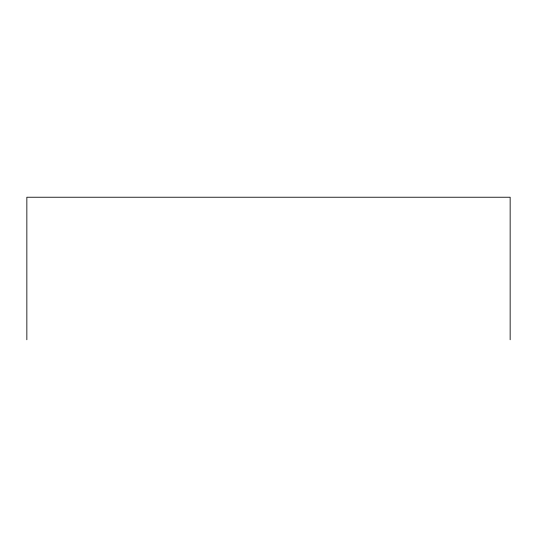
<?xml version="1.0" encoding="UTF-8"?>
<svg xmlns="http://www.w3.org/2000/svg" width="537" height="537" viewBox="0 0 537 537"><rect width="100%" height="100%" fill="white"/><g stroke="black" fill="none" stroke-linecap="round" stroke-linejoin="round"><path stroke-width="0.81" d="M510.15 339.767L510.15 197.233L26.85 197.233L26.85 339.767"/></g></svg>
